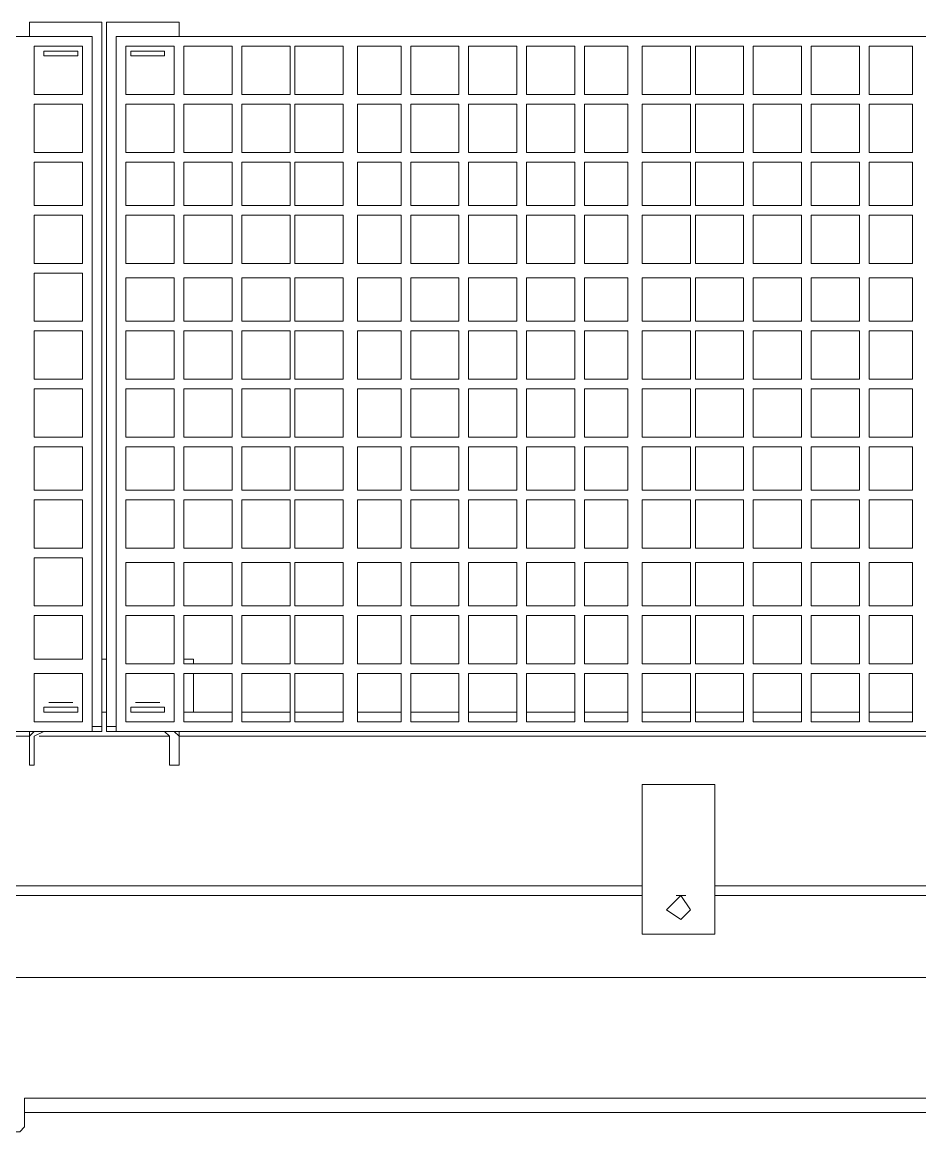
# Model space of a CAD drawing. Header units: metres. Extents: x -13545 to 152404, y -11890 to 28436.
# Drawn here: x 3930.4 to 3990.3, y 657.4 to 731.5 of the extents above; entities that cross this region are included whole.
import ezdxf

# ---------------------------------------------------------------- set-up
doc = ezdxf.new("R2010")
doc.units = ezdxf.units.M
doc.header["$LTSCALE"] = 100
doc.header["$MEASUREMENT"] = 0
doc.layers.get('0').update_dxf_attribs({"color": 9, "lineweight": 9})
doc.layers.add('32-ekipman', color=9, linetype='Continuous', lineweight=9)

# ---------------------------------------------------------------- blocks, each defined once
blk = doc.blocks.new('h')
for points in [[(181893.365, -16335.671), (181893.365, -16335.349), (181893.043, -16335.349), (181892.72, -16335.671)], [(181892.72, -16337.604), (181892.72, -16335.671)], [(181892.72, -16336.638), (181698.776, -16336.638)], [(181892.72, -16337.604), (181698.776, -16337.604)], [(181693.944, -16345.658), (181894.009, -16345.658)], [(181851.483, -16348.558), (181846.651, -16348.558)], [(181846.651, -16348.558), (181846.651, -16358.545)], [(181851.483, -16358.545), (181851.483, -16348.558)], [(181849.872, -16350.169), (181848.906, -16349.524), (181848.261, -16350.169), (181848.906, -16351.135), (181849.872, -16350.169)], [(181761.276, -16351.135), (181846.651, -16351.135)], [(181848.584, -16351.135), (181849.228, -16351.135)], [(181851.483, -16351.135), (181894.009, -16351.135)], [(181761.276, -16351.78), (181846.651, -16351.78)], [(181901.419, -16351.78), (181851.483, -16351.78)], [(181846.651, -16358.545), (181851.483, -16358.545)], [(181882.411, -16359.834), (181883.055, -16359.834)], [(181882.411, -16362.089), (181882.411, -16359.834)], [(181883.055, -16361.767), (181883.055, -16359.834)], [(181892.076, -16359.834), (181892.398, -16359.834)], [(181892.076, -16361.767), (181892.076, -16359.834)], [(181892.398, -16362.089), (181892.398, -16359.834)], [(181886.599, -16362.089), (181825.065, -16362.089)], [(181882.411, -16361.767), (181829.254, -16361.767)], [(181882.411, -16361.767), (181882.733, -16362.089)], [(181891.754, -16361.767), (181883.055, -16361.767)], [(181883.055, -16361.767), (181883.055, -16361.767), (181883.378, -16362.089), (181883.7, -16362.089)], [(181887.244, -16362.089), (181883.7, -16362.089)], [(181886.599, -16408.481), (181886.599, -16362.089)], [(181887.244, -16409.447), (181887.244, -16362.089)], [(181887.566, -16362.089), (181891.432, -16362.089)], [(181887.566, -16409.447), (181887.566, -16362.089)], [(181953.932, -16362.089), (181888.21, -16362.089)], [(181888.21, -16362.089), (181888.21, -16408.481)], [(181892.076, -16361.767), (181891.432, -16362.089), (181891.432, -16362.089)], [(181892.398, -16361.767), (181892.076, -16362.089)], [(181949.744, -16361.767), (181892.398, -16361.767)], [(181836.341, -16362.733), (181833.442, -16362.733)], [(181833.442, -16362.733), (181833.442, -16365.955)], [(181836.341, -16365.955), (181836.341, -16362.733)], [(181840.207, -16362.733), (181836.986, -16362.733)], [(181836.986, -16362.733), (181836.986, -16365.955)], [(181840.207, -16365.955), (181840.207, -16362.733)], [(181844.073, -16362.733), (181840.852, -16362.733)], [(181840.852, -16362.733), (181840.852, -16365.955)], [(181844.073, -16365.955), (181844.073, -16362.733)], [(181847.939, -16362.733), (181844.718, -16362.733)], [(181844.718, -16362.733), (181844.718, -16365.955)], [(181847.939, -16365.955), (181847.939, -16362.733)], [(181851.483, -16362.733), (181848.261, -16362.733)], [(181848.261, -16362.733), (181848.261, -16365.955)], [(181851.483, -16365.955), (181851.483, -16362.733)], [(181855.349, -16362.733), (181852.45, -16362.733)], [(181852.45, -16362.733), (181852.45, -16365.955)], [(181855.349, -16365.955), (181855.349, -16362.733)], [(181859.215, -16362.733), (181855.993, -16362.733)], [(181855.993, -16362.733), (181855.993, -16365.955)], [(181859.215, -16365.955), (181859.215, -16362.733)], [(181863.081, -16362.733), (181859.859, -16362.733)], [(181859.859, -16362.733), (181859.859, -16365.955)], [(181863.081, -16365.955), (181863.081, -16362.733)], [(181866.947, -16362.733), (181863.725, -16362.733)], [(181863.725, -16362.733), (181863.725, -16365.955)], [(181866.947, -16365.955), (181866.947, -16362.733)], [(181870.491, -16362.733), (181867.591, -16362.733)], [(181867.591, -16362.733), (181867.591, -16365.955)], [(181870.491, -16365.955), (181870.491, -16362.733)], [(181874.679, -16362.733), (181871.457, -16362.733)], [(181871.457, -16362.733), (181871.457, -16365.955)], [(181874.679, -16365.955), (181874.679, -16362.733)], [(181878.223, -16362.733), (181875.001, -16362.733)], [(181875.001, -16362.733), (181875.001, -16365.955)], [(181878.223, -16365.955), (181878.223, -16362.733)], [(181882.089, -16362.733), (181878.867, -16362.733)], [(181878.867, -16362.733), (181878.867, -16365.955)], [(181882.089, -16365.955), (181882.089, -16362.733)], [(181885.955, -16362.733), (181882.733, -16362.733)], [(181882.733, -16362.733), (181882.733, -16365.955)], [(181885.955, -16365.955), (181885.955, -16362.733)], [(181887.244, -16362.411), (181886.599, -16362.411)], [(181888.21, -16362.411), (181887.566, -16362.411)], [(181892.076, -16362.733), (181888.854, -16362.733)], [(181888.854, -16362.733), (181888.854, -16365.955)], [(181892.076, -16365.955), (181892.076, -16362.733)], [(181836.341, -16363.378), (181833.442, -16363.378)], [(181840.207, -16363.378), (181836.986, -16363.378)], [(181844.073, -16363.378), (181840.852, -16363.378)], [(181847.939, -16363.378), (181844.718, -16363.378)], [(181851.483, -16363.378), (181848.261, -16363.378)], [(181855.349, -16363.378), (181852.45, -16363.378)], [(181859.215, -16363.378), (181855.993, -16363.378)], [(181863.081, -16363.378), (181859.859, -16363.378)], [(181866.947, -16363.378), (181863.725, -16363.378)], [(181870.491, -16363.378), (181867.591, -16363.378)], [(181874.679, -16363.378), (181871.457, -16363.378)], [(181878.223, -16363.378), (181875.001, -16363.378)], [(181882.089, -16363.378), (181878.867, -16363.378)], [(181881.445, -16365.955), (181881.445, -16363.378)], [(181885.633, -16363.378), (181883.378, -16363.378)], [(181883.378, -16363.7), (181883.378, -16363.378)], [(181885.633, -16363.7), (181883.378, -16363.7)], [(181885.311, -16363.378), (181883.7, -16363.378)], [(181885.633, -16363.7), (181885.633, -16363.378)], [(181887.566, -16363.378), (181887.244, -16363.378)], [(181889.177, -16363.378), (181891.432, -16363.378)], [(181889.177, -16363.378), (181889.177, -16363.7)], [(181891.432, -16363.7), (181889.177, -16363.7)], [(181889.499, -16363.378), (181891.11, -16363.378)], [(181891.432, -16363.378), (181891.432, -16363.7)], [(181883.7, -16364.022), (181885.311, -16364.022)], [(181891.11, -16364.022), (181889.499, -16364.022)], [(181833.442, -16365.955), (181836.341, -16365.955)], [(181836.986, -16365.955), (181840.207, -16365.955)], [(181840.852, -16365.955), (181844.073, -16365.955)], [(181844.718, -16365.955), (181847.939, -16365.955)], [(181848.261, -16365.955), (181851.483, -16365.955)], [(181852.45, -16365.955), (181855.349, -16365.955)], [(181855.993, -16365.955), (181859.215, -16365.955)], [(181859.859, -16365.955), (181863.081, -16365.955)], [(181863.725, -16365.955), (181866.947, -16365.955)], [(181867.591, -16365.955), (181870.491, -16365.955)], [(181871.457, -16365.955), (181874.679, -16365.955)], [(181875.001, -16365.955), (181878.223, -16365.955)], [(181878.867, -16365.955), (181882.089, -16365.955)], [(181882.733, -16365.955), (181885.955, -16365.955)], [(181888.854, -16365.955), (181892.076, -16365.955)], [(181836.341, -16366.599), (181833.442, -16366.599)], [(181833.442, -16366.599), (181833.442, -16369.821)], [(181836.341, -16369.821), (181836.341, -16366.599)], [(181840.207, -16366.599), (181836.986, -16366.599)], [(181836.986, -16366.599), (181836.986, -16369.821)], [(181840.207, -16369.821), (181840.207, -16366.599)], [(181844.073, -16366.599), (181840.852, -16366.599)], [(181840.852, -16366.599), (181840.852, -16369.821)], [(181844.073, -16369.821), (181844.073, -16366.599)], [(181847.939, -16366.599), (181844.718, -16366.599)], [(181844.718, -16366.599), (181844.718, -16369.821)], [(181847.939, -16369.821), (181847.939, -16366.599)], [(181851.483, -16366.599), (181848.261, -16366.599)], [(181848.261, -16366.599), (181848.261, -16369.821)], [(181851.483, -16369.821), (181851.483, -16366.599)], [(181855.349, -16366.599), (181852.45, -16366.599)], [(181852.45, -16366.599), (181852.45, -16369.821)], [(181855.349, -16369.821), (181855.349, -16366.599)], [(181859.215, -16366.599), (181855.993, -16366.599)], [(181855.993, -16366.599), (181855.993, -16369.821)], [(181859.215, -16369.821), (181859.215, -16366.599)], [(181863.081, -16366.599), (181859.859, -16366.599)], [(181859.859, -16366.599), (181859.859, -16369.821)], [(181863.081, -16369.821), (181863.081, -16366.599)], [(181866.947, -16366.599), (181863.725, -16366.599)], [(181863.725, -16366.599), (181863.725, -16369.821)], [(181866.947, -16369.821), (181866.947, -16366.599)], [(181870.491, -16366.599), (181867.591, -16366.599)], [(181867.591, -16366.599), (181867.591, -16369.821)], [(181870.491, -16369.821), (181870.491, -16366.599)], [(181874.679, -16366.599), (181871.457, -16366.599)], [(181871.457, -16366.599), (181871.457, -16369.821)], [(181874.679, -16369.821), (181874.679, -16366.599)], [(181878.223, -16366.599), (181875.001, -16366.599)], [(181875.001, -16366.599), (181875.001, -16369.821)], [(181878.223, -16369.821), (181878.223, -16366.599)], [(181882.089, -16366.599), (181878.867, -16366.599)], [(181878.867, -16366.599), (181878.867, -16369.821)], [(181881.445, -16366.921), (181881.445, -16366.599)], [(181882.089, -16369.821), (181882.089, -16366.599)], [(181885.955, -16366.599), (181882.733, -16366.599)], [(181882.733, -16366.599), (181882.733, -16369.821)], [(181885.955, -16369.821), (181885.955, -16366.599)], [(181882.089, -16366.921), (181881.445, -16366.921)], [(181887.566, -16366.921), (181887.244, -16366.921)], [(181892.076, -16366.921), (181888.854, -16366.921)], [(181888.854, -16366.921), (181888.854, -16369.821)], [(181892.076, -16369.821), (181892.076, -16366.921)], [(181833.442, -16369.821), (181836.341, -16369.821)], [(181836.341, -16370.465), (181833.442, -16370.465)], [(181833.442, -16370.465), (181833.442, -16373.365)], [(181836.341, -16373.365), (181836.341, -16370.465)], [(181836.986, -16369.821), (181840.207, -16369.821)], [(181840.207, -16370.465), (181836.986, -16370.465)], [(181836.986, -16370.465), (181836.986, -16373.365)], [(181840.207, -16373.365), (181840.207, -16370.465)], [(181840.852, -16369.821), (181844.073, -16369.821)], [(181844.073, -16370.465), (181840.852, -16370.465)], [(181840.852, -16370.465), (181840.852, -16373.365)], [(181844.073, -16373.365), (181844.073, -16370.465)], [(181844.718, -16369.821), (181847.939, -16369.821)], [(181847.939, -16370.465), (181844.718, -16370.465)], [(181844.718, -16370.465), (181844.718, -16373.365)], [(181847.939, -16373.365), (181847.939, -16370.465)], [(181848.261, -16369.821), (181851.483, -16369.821)], [(181851.483, -16370.465), (181848.261, -16370.465)], [(181848.261, -16370.465), (181848.261, -16373.365)], [(181851.483, -16373.365), (181851.483, -16370.465)], [(181852.45, -16369.821), (181855.349, -16369.821)], [(181855.349, -16370.465), (181852.45, -16370.465)], [(181852.45, -16370.465), (181852.45, -16373.365)], [(181855.349, -16373.365), (181855.349, -16370.465)], [(181855.993, -16369.821), (181859.215, -16369.821)], [(181859.215, -16370.465), (181855.993, -16370.465)], [(181855.993, -16370.465), (181855.993, -16373.365)], [(181859.215, -16373.365), (181859.215, -16370.465)], [(181859.859, -16369.821), (181863.081, -16369.821)], [(181863.081, -16370.465), (181859.859, -16370.465)], [(181859.859, -16370.465), (181859.859, -16373.365)], [(181863.081, -16373.365), (181863.081, -16370.465)], [(181863.725, -16369.821), (181866.947, -16369.821)], [(181866.947, -16370.465), (181863.725, -16370.465)], [(181863.725, -16370.465), (181863.725, -16373.365)], [(181866.947, -16373.365), (181866.947, -16370.465)], [(181867.591, -16369.821), (181870.491, -16369.821)], [(181870.491, -16370.465), (181867.591, -16370.465)], [(181867.591, -16370.465), (181867.591, -16373.365)], [(181870.491, -16373.365), (181870.491, -16370.465)], [(181871.457, -16369.821), (181874.679, -16369.821)], [(181874.679, -16370.465), (181871.457, -16370.465)], [(181871.457, -16370.465), (181871.457, -16373.365)], [(181874.679, -16373.365), (181874.679, -16370.465)], [(181875.001, -16369.821), (181878.223, -16369.821)], [(181878.223, -16370.465), (181875.001, -16370.465)], [(181875.001, -16370.465), (181875.001, -16373.365)], [(181878.223, -16373.365), (181878.223, -16370.465)], [(181878.867, -16369.821), (181882.089, -16369.821)], [(181882.089, -16370.465), (181878.867, -16370.465)], [(181878.867, -16370.465), (181878.867, -16373.365)], [(181882.089, -16373.365), (181882.089, -16370.465)], [(181882.733, -16369.821), (181885.955, -16369.821)], [(181885.955, -16370.465), (181882.733, -16370.465)], [(181882.733, -16370.465), (181882.733, -16373.365)], [(181885.955, -16373.365), (181885.955, -16370.465)], [(181888.854, -16369.821), (181892.076, -16369.821)], [(181892.076, -16370.465), (181888.854, -16370.465)], [(181888.854, -16370.465), (181888.854, -16373.687)], [(181892.076, -16373.687), (181892.076, -16370.465)], [(181833.442, -16373.365), (181836.341, -16373.365)], [(181836.986, -16373.365), (181840.207, -16373.365)], [(181840.852, -16373.365), (181844.073, -16373.365)], [(181844.718, -16373.365), (181847.939, -16373.365)], [(181848.261, -16373.365), (181851.483, -16373.365)], [(181852.45, -16373.365), (181855.349, -16373.365)], [(181855.993, -16373.365), (181859.215, -16373.365)], [(181859.859, -16373.365), (181863.081, -16373.365)], [(181863.725, -16373.365), (181866.947, -16373.365)], [(181867.591, -16373.365), (181870.491, -16373.365)], [(181871.457, -16373.365), (181874.679, -16373.365)], [(181875.001, -16373.365), (181878.223, -16373.365)], [(181878.867, -16373.365), (181882.089, -16373.365)], [(181882.733, -16373.365), (181885.955, -16373.365)], [(181888.854, -16373.687), (181892.076, -16373.687)], [(181836.341, -16374.331), (181833.442, -16374.331)], [(181833.442, -16374.331), (181833.442, -16377.553)], [(181836.341, -16377.553), (181836.341, -16374.331)], [(181840.207, -16374.331), (181836.986, -16374.331)], [(181836.986, -16374.331), (181836.986, -16377.553)], [(181840.207, -16377.553), (181840.207, -16374.331)], [(181844.073, -16374.331), (181840.852, -16374.331)], [(181840.852, -16374.331), (181840.852, -16377.553)], [(181844.073, -16377.553), (181844.073, -16374.331)], [(181847.939, -16374.331), (181844.718, -16374.331)], [(181844.718, -16374.331), (181844.718, -16377.553)], [(181847.939, -16377.553), (181847.939, -16374.331)], [(181851.483, -16374.331), (181848.261, -16374.331)], [(181848.261, -16374.331), (181848.261, -16377.553)], [(181851.483, -16377.553), (181851.483, -16374.331)], [(181855.349, -16374.331), (181852.45, -16374.331)], [(181852.45, -16374.331), (181852.45, -16377.553)], [(181855.349, -16377.553), (181855.349, -16374.331)], [(181859.215, -16374.331), (181855.993, -16374.331)], [(181855.993, -16374.331), (181855.993, -16377.553)], [(181859.215, -16377.553), (181859.215, -16374.331)], [(181863.081, -16374.331), (181859.859, -16374.331)], [(181859.859, -16374.331), (181859.859, -16377.553)], [(181863.081, -16377.553), (181863.081, -16374.331)], [(181866.947, -16374.331), (181863.725, -16374.331)], [(181863.725, -16374.331), (181863.725, -16377.553)], [(181866.947, -16377.553), (181866.947, -16374.331)], [(181870.491, -16374.331), (181867.591, -16374.331)], [(181867.591, -16374.331), (181867.591, -16377.553)], [(181870.491, -16377.553), (181870.491, -16374.331)], [(181874.679, -16374.331), (181871.457, -16374.331)], [(181871.457, -16374.331), (181871.457, -16377.553)], [(181874.679, -16377.553), (181874.679, -16374.331)], [(181878.223, -16374.331), (181875.001, -16374.331)], [(181875.001, -16374.331), (181875.001, -16377.553)], [(181878.223, -16377.553), (181878.223, -16374.331)], [(181882.089, -16374.331), (181878.867, -16374.331)], [(181878.867, -16374.331), (181878.867, -16377.553)], [(181882.089, -16377.553), (181882.089, -16374.331)], [(181885.955, -16374.331), (181882.733, -16374.331)], [(181882.733, -16374.331), (181882.733, -16377.553)], [(181885.955, -16377.553), (181885.955, -16374.331)], [(181892.076, -16374.331), (181888.854, -16374.331)], [(181888.854, -16374.331), (181888.854, -16377.553)], [(181892.076, -16377.553), (181892.076, -16374.331)], [(181833.442, -16377.553), (181836.341, -16377.553)], [(181836.986, -16377.553), (181840.207, -16377.553)], [(181840.852, -16377.553), (181844.073, -16377.553)], [(181844.718, -16377.553), (181847.939, -16377.553)], [(181848.261, -16377.553), (181851.483, -16377.553)], [(181852.45, -16377.553), (181855.349, -16377.553)], [(181855.993, -16377.553), (181859.215, -16377.553)], [(181859.859, -16377.553), (181863.081, -16377.553)], [(181863.725, -16377.553), (181866.947, -16377.553)], [(181867.591, -16377.553), (181870.491, -16377.553)], [(181871.457, -16377.553), (181874.679, -16377.553)], [(181875.001, -16377.553), (181878.223, -16377.553)], [(181878.867, -16377.553), (181882.089, -16377.553)], [(181882.733, -16377.553), (181885.955, -16377.553)], [(181888.854, -16377.553), (181892.076, -16377.553)], [(181836.341, -16378.197), (181833.442, -16378.197)], [(181833.442, -16378.197), (181833.442, -16381.097)], [(181836.341, -16381.097), (181836.341, -16378.197)], [(181840.207, -16378.197), (181836.986, -16378.197)], [(181836.986, -16378.197), (181836.986, -16381.097)], [(181840.207, -16381.097), (181840.207, -16378.197)], [(181844.073, -16378.197), (181840.852, -16378.197)], [(181840.852, -16378.197), (181840.852, -16381.097)], [(181844.073, -16381.097), (181844.073, -16378.197)], [(181847.939, -16378.197), (181844.718, -16378.197)], [(181844.718, -16378.197), (181844.718, -16381.097)], [(181847.939, -16381.097), (181847.939, -16378.197)], [(181851.483, -16378.197), (181848.261, -16378.197)], [(181848.261, -16378.197), (181848.261, -16381.097)], [(181851.483, -16381.097), (181851.483, -16378.197)], [(181855.349, -16378.197), (181852.45, -16378.197)], [(181852.45, -16378.197), (181852.45, -16381.097)], [(181855.349, -16381.097), (181855.349, -16378.197)], [(181859.215, -16378.197), (181855.993, -16378.197)], [(181855.993, -16378.197), (181855.993, -16381.097)], [(181859.215, -16381.097), (181859.215, -16378.197)], [(181863.081, -16378.197), (181859.859, -16378.197)], [(181859.859, -16378.197), (181859.859, -16381.097)], [(181863.081, -16381.097), (181863.081, -16378.197)], [(181866.947, -16378.197), (181863.725, -16378.197)], [(181863.725, -16378.197), (181863.725, -16381.097)], [(181866.947, -16381.097), (181866.947, -16378.197)], [(181870.491, -16378.197), (181867.591, -16378.197)], [(181867.591, -16378.197), (181867.591, -16381.097)], [(181870.491, -16381.097), (181870.491, -16378.197)], [(181874.679, -16378.197), (181871.457, -16378.197)], [(181871.457, -16378.197), (181871.457, -16381.097)], [(181874.679, -16381.097), (181874.679, -16378.197)], [(181878.223, -16378.197), (181875.001, -16378.197)], [(181875.001, -16378.197), (181875.001, -16381.097)], [(181878.223, -16381.097), (181878.223, -16378.197)], [(181882.089, -16378.197), (181878.867, -16378.197)], [(181878.867, -16378.197), (181878.867, -16381.097)], [(181882.089, -16381.097), (181882.089, -16378.197)], [(181885.955, -16378.197), (181882.733, -16378.197)], [(181882.733, -16378.197), (181882.733, -16381.097)], [(181885.955, -16381.097), (181885.955, -16378.197)], [(181892.076, -16378.197), (181888.854, -16378.197)], [(181888.854, -16378.197), (181888.854, -16381.097)], [(181892.076, -16381.097), (181892.076, -16378.197)], [(181833.442, -16381.097), (181836.341, -16381.097)], [(181836.986, -16381.097), (181840.207, -16381.097)], [(181840.852, -16381.097), (181844.073, -16381.097)], [(181844.718, -16381.097), (181847.939, -16381.097)], [(181848.261, -16381.097), (181851.483, -16381.097)], [(181852.45, -16381.097), (181855.349, -16381.097)], [(181855.993, -16381.097), (181859.215, -16381.097)], [(181859.859, -16381.097), (181863.081, -16381.097)], [(181863.725, -16381.097), (181866.947, -16381.097)], [(181867.591, -16381.097), (181870.491, -16381.097)], [(181871.457, -16381.097), (181874.679, -16381.097)], [(181875.001, -16381.097), (181878.223, -16381.097)], [(181878.867, -16381.097), (181882.089, -16381.097)], [(181882.733, -16381.097), (181885.955, -16381.097)], [(181888.854, -16381.097), (181892.076, -16381.097)], [(181836.341, -16381.741), (181833.442, -16381.741)], [(181833.442, -16381.741), (181833.442, -16384.963)], [(181836.341, -16384.963), (181836.341, -16381.741)], [(181840.207, -16381.741), (181836.986, -16381.741)], [(181836.986, -16381.741), (181836.986, -16384.963)], [(181840.207, -16384.963), (181840.207, -16381.741)], [(181844.073, -16381.741), (181840.852, -16381.741)], [(181840.852, -16381.741), (181840.852, -16384.963)], [(181844.073, -16384.963), (181844.073, -16381.741)], [(181847.939, -16381.741), (181844.718, -16381.741)], [(181844.718, -16381.741), (181844.718, -16384.963)], [(181847.939, -16384.963), (181847.939, -16381.741)], [(181851.483, -16381.741), (181848.261, -16381.741)], [(181848.261, -16381.741), (181848.261, -16384.963)], [(181851.483, -16384.963), (181851.483, -16381.741)], [(181855.349, -16381.741), (181852.45, -16381.741)], [(181852.45, -16381.741), (181852.45, -16384.963)], [(181855.349, -16384.963), (181855.349, -16381.741)], [(181859.215, -16381.741), (181855.993, -16381.741)], [(181855.993, -16381.741), (181855.993, -16384.963)], [(181859.215, -16384.963), (181859.215, -16381.741)], [(181863.081, -16381.741), (181859.859, -16381.741)], [(181859.859, -16381.741), (181859.859, -16384.963)], [(181863.081, -16384.963), (181863.081, -16381.741)], [(181866.947, -16381.741), (181863.725, -16381.741)], [(181863.725, -16381.741), (181863.725, -16384.963)], [(181866.947, -16384.963), (181866.947, -16381.741)], [(181870.491, -16381.741), (181867.591, -16381.741)], [(181867.591, -16381.741), (181867.591, -16384.963)], [(181870.491, -16384.963), (181870.491, -16381.741)], [(181874.679, -16381.741), (181871.457, -16381.741)], [(181871.457, -16381.741), (181871.457, -16384.963)], [(181874.679, -16384.963), (181874.679, -16381.741)], [(181878.223, -16381.741), (181875.001, -16381.741)], [(181875.001, -16381.741), (181875.001, -16384.963)], [(181878.223, -16384.963), (181878.223, -16381.741)], [(181882.089, -16381.741), (181878.867, -16381.741)], [(181878.867, -16381.741), (181878.867, -16384.963)], [(181882.089, -16384.963), (181882.089, -16381.741)], [(181885.955, -16381.741), (181882.733, -16381.741)], [(181882.733, -16381.741), (181882.733, -16384.963)], [(181885.955, -16384.963), (181885.955, -16381.741)], [(181892.076, -16381.741), (181888.854, -16381.741)], [(181888.854, -16381.741), (181888.854, -16384.963)], [(181892.076, -16384.963), (181892.076, -16381.741)], [(181833.442, -16384.963), (181836.341, -16384.963)], [(181836.986, -16384.963), (181840.207, -16384.963)], [(181840.852, -16384.963), (181844.073, -16384.963)], [(181844.718, -16384.963), (181847.939, -16384.963)], [(181848.261, -16384.963), (181851.483, -16384.963)], [(181852.45, -16384.963), (181855.349, -16384.963)], [(181855.993, -16384.963), (181859.215, -16384.963)], [(181859.859, -16384.963), (181863.081, -16384.963)], [(181863.725, -16384.963), (181866.947, -16384.963)], [(181867.591, -16384.963), (181870.491, -16384.963)], [(181871.457, -16384.963), (181874.679, -16384.963)], [(181875.001, -16384.963), (181878.223, -16384.963)], [(181878.867, -16384.963), (181882.089, -16384.963)], [(181882.733, -16384.963), (181885.955, -16384.963)], [(181888.854, -16384.963), (181892.076, -16384.963)], [(181836.341, -16385.607), (181833.442, -16385.607)], [(181833.442, -16385.607), (181833.442, -16388.829)], [(181836.341, -16388.829), (181836.341, -16385.607)], [(181840.207, -16385.607), (181836.986, -16385.607)], [(181836.986, -16385.607), (181836.986, -16388.829)], [(181840.207, -16388.829), (181840.207, -16385.607)], [(181844.073, -16385.607), (181840.852, -16385.607)], [(181840.852, -16385.607), (181840.852, -16388.829)], [(181844.073, -16388.829), (181844.073, -16385.607)], [(181847.939, -16385.607), (181844.718, -16385.607)], [(181844.718, -16385.607), (181844.718, -16388.829)], [(181847.939, -16388.829), (181847.939, -16385.607)], [(181851.483, -16385.607), (181848.261, -16385.607)], [(181848.261, -16385.607), (181848.261, -16388.829)], [(181851.483, -16388.829), (181851.483, -16385.607)], [(181855.349, -16385.607), (181852.45, -16385.607)], [(181852.45, -16385.607), (181852.45, -16388.829)], [(181855.349, -16388.829), (181855.349, -16385.607)], [(181859.215, -16385.607), (181855.993, -16385.607)], [(181855.993, -16385.607), (181855.993, -16388.829)], [(181859.215, -16388.829), (181859.215, -16385.607)], [(181863.081, -16385.607), (181859.859, -16385.607)], [(181859.859, -16385.607), (181859.859, -16388.829)], [(181863.081, -16388.829), (181863.081, -16385.607)], [(181866.947, -16385.607), (181863.725, -16385.607)], [(181863.725, -16385.607), (181863.725, -16388.829)], [(181866.947, -16388.829), (181866.947, -16385.607)], [(181870.491, -16385.607), (181867.591, -16385.607)], [(181867.591, -16385.607), (181867.591, -16388.829)], [(181870.491, -16388.829), (181870.491, -16385.607)], [(181874.679, -16385.607), (181871.457, -16385.607)], [(181871.457, -16385.607), (181871.457, -16388.829)], [(181874.679, -16388.829), (181874.679, -16385.607)], [(181878.223, -16385.607), (181875.001, -16385.607)], [(181875.001, -16385.607), (181875.001, -16388.829)], [(181878.223, -16388.829), (181878.223, -16385.607)], [(181882.089, -16385.607), (181878.867, -16385.607)], [(181878.867, -16385.607), (181878.867, -16388.829)], [(181882.089, -16388.829), (181882.089, -16385.607)], [(181885.955, -16385.607), (181882.733, -16385.607)], [(181882.733, -16385.607), (181882.733, -16388.829)], [(181885.955, -16388.829), (181885.955, -16385.607)], [(181892.076, -16385.607), (181888.854, -16385.607)], [(181888.854, -16385.607), (181888.854, -16388.829)], [(181892.076, -16388.829), (181892.076, -16385.607)], [(181833.442, -16388.829), (181836.341, -16388.829)], [(181836.986, -16388.829), (181840.207, -16388.829)], [(181840.852, -16388.829), (181844.073, -16388.829)], [(181844.718, -16388.829), (181847.939, -16388.829)], [(181848.261, -16388.829), (181851.483, -16388.829)], [(181852.45, -16388.829), (181855.349, -16388.829)], [(181855.993, -16388.829), (181859.215, -16388.829)], [(181859.859, -16388.829), (181863.081, -16388.829)], [(181863.725, -16388.829), (181866.947, -16388.829)], [(181867.591, -16388.829), (181870.491, -16388.829)], [(181871.457, -16388.829), (181874.679, -16388.829)], [(181875.001, -16388.829), (181878.223, -16388.829)], [(181878.867, -16388.829), (181882.089, -16388.829)], [(181882.733, -16388.829), (181885.955, -16388.829)], [(181888.854, -16388.829), (181892.076, -16388.829)], [(181836.341, -16389.473), (181833.442, -16389.473)], [(181833.442, -16389.473), (181833.442, -16392.373)], [(181836.341, -16392.373), (181836.341, -16389.473)], [(181840.207, -16389.473), (181836.986, -16389.473)], [(181836.986, -16389.473), (181836.986, -16392.373)], [(181840.207, -16392.373), (181840.207, -16389.473)], [(181844.073, -16389.473), (181840.852, -16389.473)], [(181840.852, -16389.473), (181840.852, -16392.373)], [(181844.073, -16392.373), (181844.073, -16389.473)], [(181847.939, -16389.473), (181844.718, -16389.473)], [(181844.718, -16389.473), (181844.718, -16392.373)], [(181847.939, -16392.373), (181847.939, -16389.473)], [(181851.483, -16389.473), (181848.261, -16389.473)], [(181848.261, -16389.473), (181848.261, -16392.373)], [(181851.483, -16392.373), (181851.483, -16389.473)], [(181855.349, -16389.473), (181852.45, -16389.473)], [(181852.45, -16389.473), (181852.45, -16392.373)], [(181855.349, -16392.373), (181855.349, -16389.473)], [(181859.215, -16389.473), (181855.993, -16389.473)], [(181855.993, -16389.473), (181855.993, -16392.373)], [(181859.215, -16392.373), (181859.215, -16389.473)], [(181863.081, -16389.473), (181859.859, -16389.473)], [(181859.859, -16389.473), (181859.859, -16392.373)], [(181863.081, -16392.373), (181863.081, -16389.473)], [(181866.947, -16389.473), (181863.725, -16389.473)], [(181863.725, -16389.473), (181863.725, -16392.373)], [(181866.947, -16392.373), (181866.947, -16389.473)], [(181870.491, -16389.473), (181867.591, -16389.473)], [(181867.591, -16389.473), (181867.591, -16392.373)], [(181870.491, -16392.373), (181870.491, -16389.473)], [(181874.679, -16389.473), (181871.457, -16389.473)], [(181871.457, -16389.473), (181871.457, -16392.373)], [(181874.679, -16392.373), (181874.679, -16389.473)], [(181878.223, -16389.473), (181875.001, -16389.473)], [(181875.001, -16389.473), (181875.001, -16392.373)], [(181878.223, -16392.373), (181878.223, -16389.473)], [(181882.089, -16389.473), (181878.867, -16389.473)], [(181878.867, -16389.473), (181878.867, -16392.373)], [(181882.089, -16392.373), (181882.089, -16389.473)], [(181885.955, -16389.473), (181882.733, -16389.473)], [(181882.733, -16389.473), (181882.733, -16392.373)], [(181885.955, -16392.373), (181885.955, -16389.473)], [(181892.076, -16389.473), (181888.854, -16389.473)], [(181888.854, -16389.473), (181888.854, -16392.695)], [(181892.076, -16392.695), (181892.076, -16389.473)], [(181833.442, -16392.373), (181836.341, -16392.373)], [(181836.986, -16392.373), (181840.207, -16392.373)], [(181840.852, -16392.373), (181844.073, -16392.373)], [(181844.718, -16392.373), (181847.939, -16392.373)], [(181848.261, -16392.373), (181851.483, -16392.373)], [(181852.45, -16392.373), (181855.349, -16392.373)], [(181855.993, -16392.373), (181859.215, -16392.373)], [(181859.859, -16392.373), (181863.081, -16392.373)], [(181863.725, -16392.373), (181866.947, -16392.373)], [(181867.591, -16392.373), (181870.491, -16392.373)], [(181871.457, -16392.373), (181874.679, -16392.373)], [(181875.001, -16392.373), (181878.223, -16392.373)], [(181878.867, -16392.373), (181882.089, -16392.373)], [(181882.733, -16392.373), (181885.955, -16392.373)], [(181888.854, -16392.695), (181892.076, -16392.695)], [(181836.341, -16393.339), (181833.442, -16393.339)], [(181833.442, -16393.339), (181833.442, -16396.561)], [(181836.341, -16396.561), (181836.341, -16393.339)], [(181840.207, -16393.339), (181836.986, -16393.339)], [(181836.986, -16393.339), (181836.986, -16396.561)], [(181840.207, -16396.561), (181840.207, -16393.339)], [(181844.073, -16393.339), (181840.852, -16393.339)], [(181840.852, -16393.339), (181840.852, -16396.561)], [(181844.073, -16396.561), (181844.073, -16393.339)], [(181847.939, -16393.339), (181844.718, -16393.339)], [(181844.718, -16393.339), (181844.718, -16396.561)], [(181847.939, -16396.561), (181847.939, -16393.339)], [(181851.483, -16393.339), (181848.261, -16393.339)], [(181848.261, -16393.339), (181848.261, -16396.561)], [(181851.483, -16396.561), (181851.483, -16393.339)], [(181855.349, -16393.339), (181852.45, -16393.339)], [(181852.45, -16393.339), (181852.45, -16396.561)], [(181855.349, -16396.561), (181855.349, -16393.339)], [(181859.215, -16393.339), (181855.993, -16393.339)], [(181855.993, -16393.339), (181855.993, -16396.561)], [(181859.215, -16396.561), (181859.215, -16393.339)], [(181863.081, -16393.339), (181859.859, -16393.339)], [(181859.859, -16393.339), (181859.859, -16396.561)], [(181863.081, -16396.561), (181863.081, -16393.339)], [(181866.947, -16393.339), (181863.725, -16393.339)], [(181863.725, -16393.339), (181863.725, -16396.561)], [(181866.947, -16396.561), (181866.947, -16393.339)], [(181870.491, -16393.339), (181867.591, -16393.339)], [(181867.591, -16393.339), (181867.591, -16396.561)], [(181870.491, -16396.561), (181870.491, -16393.339)], [(181874.679, -16393.339), (181871.457, -16393.339)], [(181871.457, -16393.339), (181871.457, -16396.561)], [(181874.679, -16396.561), (181874.679, -16393.339)], [(181878.223, -16393.339), (181875.001, -16393.339)], [(181875.001, -16393.339), (181875.001, -16396.561)], [(181878.223, -16396.561), (181878.223, -16393.339)], [(181882.089, -16393.339), (181878.867, -16393.339)], [(181878.867, -16393.339), (181878.867, -16396.561)], [(181882.089, -16396.561), (181882.089, -16393.339)], [(181885.955, -16393.339), (181882.733, -16393.339)], [(181882.733, -16393.339), (181882.733, -16396.561)], [(181885.955, -16396.561), (181885.955, -16393.339)], [(181892.076, -16393.339), (181888.854, -16393.339)], [(181888.854, -16393.339), (181888.854, -16396.561)], [(181892.076, -16396.561), (181892.076, -16393.339)], [(181833.442, -16396.561), (181836.341, -16396.561)], [(181836.341, -16397.205), (181833.442, -16397.205)], [(181833.442, -16397.205), (181833.442, -16400.105)], [(181836.341, -16400.105), (181836.341, -16397.205)], [(181836.986, -16396.561), (181840.207, -16396.561)], [(181840.207, -16397.205), (181836.986, -16397.205)], [(181836.986, -16397.205), (181836.986, -16400.105)], [(181840.207, -16400.105), (181840.207, -16397.205)], [(181840.852, -16396.561), (181844.073, -16396.561)], [(181844.073, -16397.205), (181840.852, -16397.205)], [(181840.852, -16397.205), (181840.852, -16400.105)], [(181844.073, -16400.105), (181844.073, -16397.205)], [(181844.718, -16396.561), (181847.939, -16396.561)], [(181847.939, -16397.205), (181844.718, -16397.205)], [(181844.718, -16397.205), (181844.718, -16400.105)], [(181847.939, -16400.105), (181847.939, -16397.205)], [(181848.261, -16396.561), (181851.483, -16396.561)], [(181851.483, -16397.205), (181848.261, -16397.205)], [(181848.261, -16397.205), (181848.261, -16400.105)], [(181851.483, -16400.105), (181851.483, -16397.205)], [(181852.45, -16396.561), (181855.349, -16396.561)], [(181855.349, -16397.205), (181852.45, -16397.205)], [(181852.45, -16397.205), (181852.45, -16400.105)], [(181855.349, -16400.105), (181855.349, -16397.205)], [(181855.993, -16396.561), (181859.215, -16396.561)], [(181859.215, -16397.205), (181855.993, -16397.205)], [(181855.993, -16397.205), (181855.993, -16400.105)], [(181859.215, -16400.105), (181859.215, -16397.205)], [(181859.859, -16396.561), (181863.081, -16396.561)], [(181863.081, -16397.205), (181859.859, -16397.205)], [(181859.859, -16397.205), (181859.859, -16400.105)], [(181863.081, -16400.105), (181863.081, -16397.205)], [(181863.725, -16396.561), (181866.947, -16396.561)], [(181866.947, -16397.205), (181863.725, -16397.205)], [(181863.725, -16397.205), (181863.725, -16400.105)], [(181866.947, -16400.105), (181866.947, -16397.205)], [(181867.591, -16396.561), (181870.491, -16396.561)], [(181870.491, -16397.205), (181867.591, -16397.205)], [(181867.591, -16397.205), (181867.591, -16400.105)], [(181870.491, -16400.105), (181870.491, -16397.205)], [(181871.457, -16396.561), (181874.679, -16396.561)], [(181874.679, -16397.205), (181871.457, -16397.205)], [(181871.457, -16397.205), (181871.457, -16400.105)], [(181874.679, -16400.105), (181874.679, -16397.205)], [(181875.001, -16396.561), (181878.223, -16396.561)], [(181878.223, -16397.205), (181875.001, -16397.205)], [(181875.001, -16397.205), (181875.001, -16400.105)], [(181878.223, -16400.105), (181878.223, -16397.205)], [(181878.867, -16396.561), (181882.089, -16396.561)], [(181882.089, -16397.205), (181878.867, -16397.205)], [(181878.867, -16397.205), (181878.867, -16400.105)], [(181882.089, -16400.105), (181882.089, -16397.205)], [(181882.733, -16396.561), (181885.955, -16396.561)], [(181885.955, -16397.205), (181882.733, -16397.205)], [(181882.733, -16397.205), (181882.733, -16400.105)], [(181885.955, -16400.105), (181885.955, -16397.205)], [(181888.854, -16396.561), (181892.076, -16396.561)], [(181892.076, -16397.205), (181888.854, -16397.205)], [(181888.854, -16397.205), (181888.854, -16400.105)], [(181892.076, -16400.105), (181892.076, -16397.205)], [(181833.442, -16400.105), (181836.341, -16400.105)], [(181836.986, -16400.105), (181840.207, -16400.105)], [(181840.852, -16400.105), (181844.073, -16400.105)], [(181844.718, -16400.105), (181847.939, -16400.105)], [(181848.261, -16400.105), (181851.483, -16400.105)], [(181852.45, -16400.105), (181855.349, -16400.105)], [(181855.993, -16400.105), (181859.215, -16400.105)], [(181859.859, -16400.105), (181863.081, -16400.105)], [(181863.725, -16400.105), (181866.947, -16400.105)], [(181867.591, -16400.105), (181870.491, -16400.105)], [(181871.457, -16400.105), (181874.679, -16400.105)], [(181875.001, -16400.105), (181878.223, -16400.105)], [(181878.867, -16400.105), (181882.089, -16400.105)], [(181882.733, -16400.105), (181885.955, -16400.105)], [(181888.854, -16400.105), (181892.076, -16400.105)], [(181836.341, -16400.749), (181833.442, -16400.749)], [(181833.442, -16400.749), (181833.442, -16403.971)], [(181836.341, -16403.971), (181836.341, -16400.749)], [(181840.207, -16400.749), (181836.986, -16400.749)], [(181836.986, -16400.749), (181836.986, -16403.971)], [(181840.207, -16403.971), (181840.207, -16400.749)], [(181844.073, -16400.749), (181840.852, -16400.749)], [(181840.852, -16400.749), (181840.852, -16403.971)], [(181844.073, -16403.971), (181844.073, -16400.749)], [(181847.939, -16400.749), (181844.718, -16400.749)], [(181844.718, -16400.749), (181844.718, -16403.971)], [(181847.939, -16403.971), (181847.939, -16400.749)], [(181851.483, -16400.749), (181848.261, -16400.749)], [(181848.261, -16400.749), (181848.261, -16403.971)], [(181851.483, -16403.971), (181851.483, -16400.749)], [(181855.349, -16400.749), (181852.45, -16400.749)], [(181852.45, -16400.749), (181852.45, -16403.971)], [(181855.349, -16403.971), (181855.349, -16400.749)], [(181859.215, -16400.749), (181855.993, -16400.749)], [(181855.993, -16400.749), (181855.993, -16403.971)], [(181859.215, -16403.971), (181859.215, -16400.749)], [(181863.081, -16400.749), (181859.859, -16400.749)], [(181859.859, -16400.749), (181859.859, -16403.971)], [(181863.081, -16403.971), (181863.081, -16400.749)], [(181866.947, -16400.749), (181863.725, -16400.749)], [(181863.725, -16400.749), (181863.725, -16403.971)], [(181866.947, -16403.971), (181866.947, -16400.749)], [(181870.491, -16400.749), (181867.591, -16400.749)], [(181867.591, -16400.749), (181867.591, -16403.971)], [(181870.491, -16403.971), (181870.491, -16400.749)], [(181874.679, -16400.749), (181871.457, -16400.749)], [(181871.457, -16400.749), (181871.457, -16403.971)], [(181874.679, -16403.971), (181874.679, -16400.749)], [(181878.223, -16400.749), (181875.001, -16400.749)], [(181875.001, -16400.749), (181875.001, -16403.971)], [(181878.223, -16403.971), (181878.223, -16400.749)], [(181882.089, -16400.749), (181878.867, -16400.749)], [(181878.867, -16400.749), (181878.867, -16403.971)], [(181882.089, -16403.971), (181882.089, -16400.749)], [(181885.955, -16400.749), (181882.733, -16400.749)], [(181882.733, -16400.749), (181882.733, -16403.971)], [(181885.955, -16403.971), (181885.955, -16400.749)], [(181892.076, -16400.749), (181888.854, -16400.749)], [(181888.854, -16400.749), (181888.854, -16403.971)], [(181892.076, -16403.971), (181892.076, -16400.749)], [(181833.442, -16403.971), (181836.341, -16403.971)], [(181836.341, -16404.615), (181833.442, -16404.615)], [(181833.442, -16404.615), (181833.442, -16407.837)], [(181836.341, -16407.837), (181836.341, -16404.615)], [(181836.986, -16403.971), (181840.207, -16403.971)], [(181840.207, -16404.615), (181836.986, -16404.615)], [(181836.986, -16404.615), (181836.986, -16407.837)], [(181840.207, -16407.837), (181840.207, -16404.615)], [(181840.852, -16403.971), (181844.073, -16403.971)], [(181844.073, -16404.615), (181840.852, -16404.615)], [(181840.852, -16404.615), (181840.852, -16407.837)], [(181844.073, -16407.837), (181844.073, -16404.615)], [(181844.718, -16403.971), (181847.939, -16403.971)], [(181847.939, -16404.615), (181844.718, -16404.615)], [(181844.718, -16404.615), (181844.718, -16407.837)], [(181847.939, -16407.837), (181847.939, -16404.615)], [(181848.261, -16403.971), (181851.483, -16403.971)], [(181851.483, -16404.615), (181848.261, -16404.615)], [(181848.261, -16404.615), (181848.261, -16407.837)], [(181851.483, -16407.837), (181851.483, -16404.615)], [(181852.45, -16403.971), (181855.349, -16403.971)], [(181855.349, -16404.615), (181852.45, -16404.615)], [(181852.45, -16404.615), (181852.45, -16407.837)], [(181855.349, -16407.837), (181855.349, -16404.615)], [(181855.993, -16403.971), (181859.215, -16403.971)], [(181859.215, -16404.615), (181855.993, -16404.615)], [(181855.993, -16404.615), (181855.993, -16407.837)], [(181859.215, -16407.837), (181859.215, -16404.615)], [(181859.859, -16403.971), (181863.081, -16403.971)], [(181863.081, -16404.615), (181859.859, -16404.615)], [(181859.859, -16404.615), (181859.859, -16407.837)], [(181863.081, -16407.837), (181863.081, -16404.615)], [(181863.725, -16403.971), (181866.947, -16403.971)], [(181866.947, -16404.615), (181863.725, -16404.615)], [(181863.725, -16404.615), (181863.725, -16407.837)], [(181866.947, -16407.837), (181866.947, -16404.615)], [(181867.591, -16403.971), (181870.491, -16403.971)], [(181870.491, -16404.615), (181867.591, -16404.615)], [(181867.591, -16404.615), (181867.591, -16407.837)], [(181870.491, -16407.837), (181870.491, -16404.615)], [(181871.457, -16403.971), (181874.679, -16403.971)], [(181874.679, -16404.615), (181871.457, -16404.615)], [(181871.457, -16404.615), (181871.457, -16407.837)], [(181874.679, -16407.837), (181874.679, -16404.615)], [(181875.001, -16403.971), (181878.223, -16403.971)], [(181878.223, -16404.615), (181875.001, -16404.615)], [(181875.001, -16404.615), (181875.001, -16407.837)], [(181878.223, -16407.837), (181878.223, -16404.615)], [(181878.867, -16403.971), (181882.089, -16403.971)], [(181882.089, -16404.615), (181878.867, -16404.615)], [(181878.867, -16404.615), (181878.867, -16407.837)], [(181882.089, -16407.837), (181882.089, -16404.615)], [(181882.733, -16403.971), (181885.955, -16403.971)], [(181885.955, -16404.615), (181882.733, -16404.615)], [(181882.733, -16404.615), (181882.733, -16407.837)], [(181885.955, -16407.837), (181885.955, -16404.615)], [(181888.854, -16403.971), (181892.076, -16403.971)], [(181892.076, -16404.615), (181888.854, -16404.615)], [(181888.854, -16404.615), (181888.854, -16407.837)], [(181892.076, -16407.837), (181892.076, -16404.615)], [(181885.633, -16407.192), (181883.378, -16407.192)], [(181883.378, -16407.514), (181883.378, -16407.192)], [(181885.633, -16407.514), (181883.378, -16407.514)], [(181885.311, -16407.192), (181883.7, -16407.192)], [(181885.633, -16407.514), (181885.633, -16407.192)], [(181889.177, -16407.192), (181891.432, -16407.192)], [(181889.177, -16407.192), (181889.177, -16407.514)], [(181891.432, -16407.514), (181889.177, -16407.514)], [(181889.499, -16407.192), (181891.11, -16407.192)], [(181891.432, -16407.192), (181891.432, -16407.514)], [(181833.442, -16407.837), (181836.341, -16407.837)], [(181836.986, -16407.837), (181840.207, -16407.837)], [(181840.852, -16407.837), (181844.073, -16407.837)], [(181844.718, -16407.837), (181847.939, -16407.837)], [(181848.261, -16407.837), (181851.483, -16407.837)], [(181852.45, -16407.837), (181855.349, -16407.837)], [(181855.993, -16407.837), (181859.215, -16407.837)], [(181859.859, -16407.837), (181863.081, -16407.837)], [(181863.725, -16407.837), (181866.947, -16407.837)], [(181867.591, -16407.837), (181870.491, -16407.837)], [(181871.457, -16407.837), (181874.679, -16407.837)], [(181875.001, -16407.837), (181878.223, -16407.837)], [(181878.867, -16407.837), (181882.089, -16407.837)], [(181882.733, -16407.837), (181885.955, -16407.837)], [(181883.7, -16407.837), (181885.311, -16407.837)], [(181888.854, -16407.837), (181892.076, -16407.837)], [(181891.11, -16407.837), (181889.499, -16407.837)], [(181825.065, -16408.481), (181886.599, -16408.481)], [(181882.411, -16409.447), (181882.411, -16408.481)], [(181888.21, -16408.481), (181953.932, -16408.481)], [(181892.398, -16408.481), (181892.398, -16409.447)], [(181887.244, -16409.447), (181882.411, -16409.447)], [(181892.398, -16409.447), (181887.566, -16409.447)]]:
    blk.add_lwpolyline(points)
blk = doc.blocks.new('2.bod.Mimari')
at = {"layer": '32-ekipman', "ltscale": 2, "rotation": 180}
blk.add_blockref('h', (185823.255, -24307.965), dxfattribs=at)

msp = doc.modelspace()

# ---------------------------------------------------------------- block references
msp.add_blockref('2.bod.Mimari', (0, 8630))

doc.saveas('drawing.dxf')
